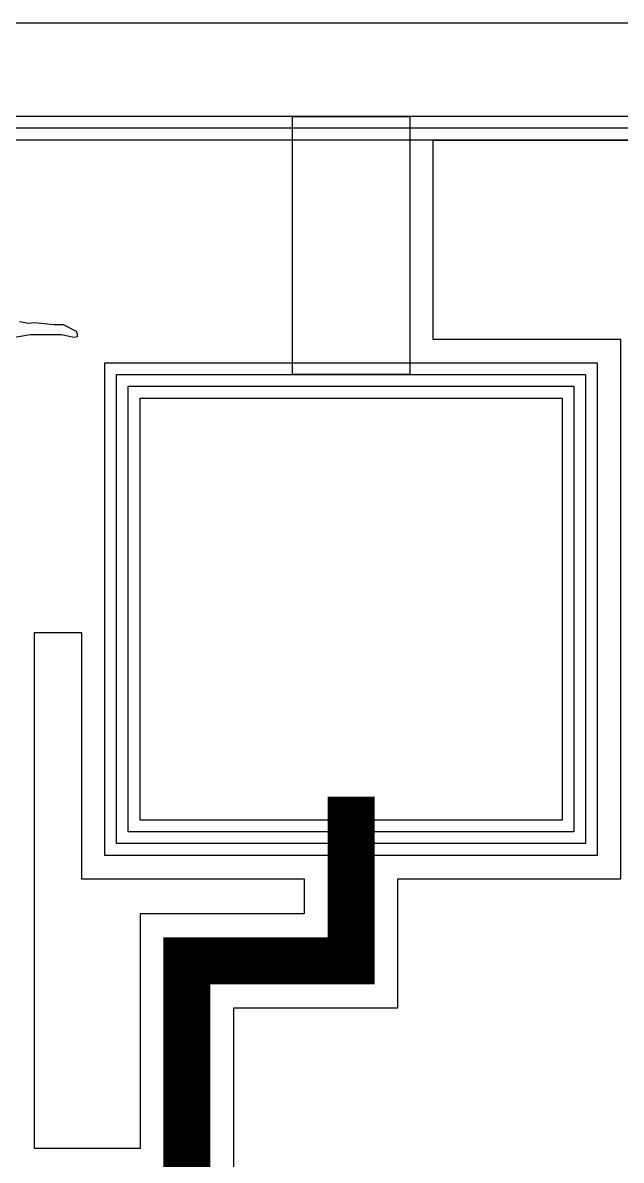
# Model space of a CAD drawing. Extents: x -87611 to 96139, y 77822 to 138139.
# Drawn here: x -47691.7 to -47436.5, y 98952.1 to 99437.1 of the extents above; entities that cross this region are included whole.
import ezdxf

# ---------------------------------------------------------------- set-up
doc = ezdxf.new("R2010")
doc.units = 0
doc.header["$MEASUREMENT"] = 0
doc.layers.get('0').update_dxf_attribs({"color": 6})
for name, color, linetype in [('L12D0 Etch', 190, 'Continuous'), ('L14D0 Au', 2, 'Continuous'), ('L3D0 Base', 3, 'Continuous'), ('L4D0 Cntr', 1, 'Continuous'), ('L7D0 DE', 42, 'Continuous'), ('L8D0 Wire', 5, 'Continuous')]:
    doc.layers.add(name, color=color, linetype=linetype)

# ---------------------------------------------------------------- blocks, each defined once
blk = doc.blocks.new('PAD200S')
at = {"layer": 'L14D0 Au'}
blk.add_lwpolyline([(10, 10), (10, 190), (190, 190), (190, 10)], close=True, dxfattribs=at)
at = {"layer": 'L3D0 Base'}
blk.add_lwpolyline([(0, 0), (0, 200), (200, 200), (200, 0)], close=True, dxfattribs=at)
at = {"layer": 'L4D0 Cntr'}
blk.add_lwpolyline([(5, 5), (5, 195), (195, 195), (195, 5)], close=True, dxfattribs=at)
at = {"layer": 'L8D0 Wire'}
blk.add_lwpolyline([(-5, -5), (-5, 205), (205, 205), (205, -5)], close=True, dxfattribs=at)
blk = doc.blocks.new('_TC_TRCE')
at = {"layer": 'L14D0 Au'}
blk.add_lwpolyline([(-549.999, 817.319), (-549.999, 1080.001), (-479.999, 1080.001), (-479.999, 1135.001), (-384.999, 1135.001), (-384.999, 1365.001), (-464.999, 1365.001), (-464.999, 1450.001), (-59.999, 1450.001), (-59.999, 1365.001), (-354.999, 1365.001), (-354.999, 1135.001), (-59.999, 1135.001), (-59.999, 817.319)], dxfattribs=at)
blk.add_lwpolyline([(-634.999, 1240.001), (-614.999, 1240.001), (-614.999, 1135.001), (-519.999, 1135.001), (-519.999, 1120.001), (-589.999, 1120.001), (-589.999, 1020.001), (-634.999, 1020.001)], close=True, dxfattribs=at)
at = {"layer": 'L8D0 Wire', "const_width": 20}
blk.add_lwpolyline([(-499.999, 1170.001), (-499.999, 1100.001), (-569.999, 1100.001), (-569.999, 797.319), (-476.706, 797.319)], dxfattribs=at)
blk = doc.blocks.new('$TEST_CHIP')
at = {"layer": 'L12D0 Etch'}
blk.add_lwpolyline([(0, 0), (0, 2950), (50, 2950), (50, 50), (1950, 50), (1950, 2950), (0, 2950), (0, 3000), (2000, 3000), (2000, 0)], close=True, dxfattribs=at)
at = {"layer": 'L3D0 Base'}
for points in [[(40, 2960), (40, 3000), (2000, 3000), (2000, 2960)], [(475, 2850), (475, 2960), (525, 2960), (525, 2850)]]:
    blk.add_lwpolyline(points, close=True, dxfattribs=at)
at = {"layer": 'L4D0 Cntr'}
blk.add_lwpolyline([(0, 0), (0, 2955), (45, 2955), (45, 45), (1955, 45), (1955, 2955), (0, 2955), (0, 3000), (2000, 3000), (2000, 0)], close=True, dxfattribs=at)
at = {"layer": 'L7D0 DE'}
blk.add_lwpolyline([(1999.998, -0.002), (0, 0.179), (0, 2960), (40, 2960), (40, 40.175), (1960, 40.002), (1960, 2960), (0, 2960), (0, 3000), (2000, 3000), (2000, 0)], close=True, dxfattribs=at)
at = {"linetype": 'Continuous'}
blk.add_blockref('_TC_TRCE', (1000, 1500), dxfattribs=at)
at = {"rotation": 180}
blk.add_blockref('PAD200S', (600, 2850), dxfattribs=at)
blk = doc.blocks.new('$TEST_CHIP_B')
at = {"layer": 'L14D0 Au'}
blk.add_lwpolyline([(358.58, 2872.63), (362.54, 2871.9), (365.15, 2872.25), (373.3, 2871.29), (377.3, 2871.28), (382.75, 2868.54), (383.19, 2867.4), (383.19, 2866.15), (381.95, 2865.83), (376.42, 2866.9), (363.23, 2866.87), (355.74, 2865.72)], dxfattribs=at)
at = {"linetype": 'Continuous'}
blk.add_blockref('$TEST_CHIP', (0, 0), dxfattribs=at)

msp = doc.modelspace()

# ---------------------------------------------------------------- block references
at = {"linetype": 'Continuous'}
msp.add_blockref('$TEST_CHIP_B', (-48051.71, 96437.09), dxfattribs=at)

doc.saveas('drawing.dxf')
